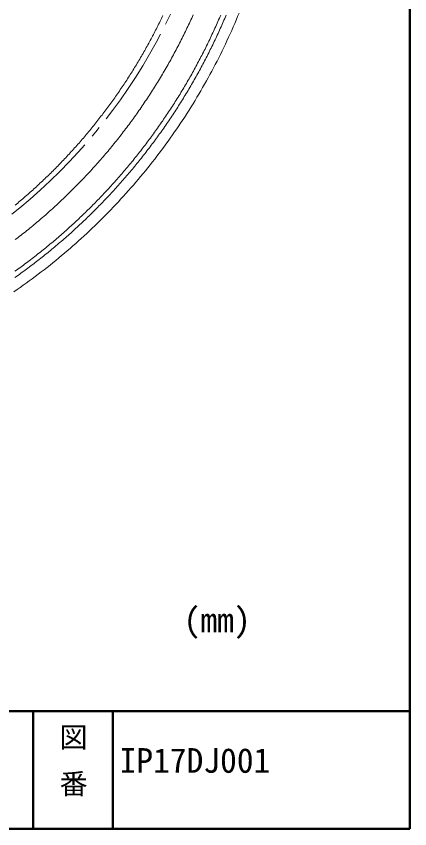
# Model space of a CAD drawing. Units: millimetres on the paper. Extents: x -139 to 144, y -93 to 96.
# Drawn here: x 109.3 to 144.4, y -93.5 to -21 of the extents above; entities that cross this region are included whole.
import ezdxf
from ezdxf.enums import TextEntityAlignment as Align

# ---------------------------------------------------------------- set-up
doc = ezdxf.new("R2010")
doc.units = ezdxf.units.MM
doc.linetypes.add('CHAIN2', pattern=[12, 9, -1, 1, -1])
for name, color, linetype, lineweight in [('0-1_外形線', 7, 'Continuous', 30), ('0-2_中心線', 7, 'CHAIN2', 13), ('0-5_枠', 7, 'Continuous', 50), ('1-5_レイヤー 1', 7, 'Continuous', 18)]:
    doc.layers.add(name, color=color, linetype=linetype, lineweight=lineweight)
doc.styles.add('ＭＳ ゴシック', font='')
doc.styles.get('ＭＳ ゴシック').set_extended_font_data('MS Gothic')

msp = doc.modelspace()

# ---------------------------------------------------------------- linework, layer by layer
at = {"layer": '0-2_中心線'}
msp.add_circle((77.822, 0.512), 50, dxfattribs=at)
at = {"layer": '0-5_枠'}
for p, q in [((144.422, -82.982), (-139.184, -82.978)), ((110.808, -82.995), (110.808, -93.466)), ((117.921, -82.995), (117.921, -93.466)), ((144.422, -93.466), (-139.184, -93.466))]:
    msp.add_line(p, q, dxfattribs=at)
msp.add_lwpolyline([(-139.184, 96.218), (144.422, 96.218), (144.422, -93.466)], dxfattribs=at)
at = {"layer": '1-5_レイヤー 1'}
for points in [[(121.942, -21.834), (122.008, -21.702), (122.074, -21.57), (122.139, -21.438), (122.203, -21.306), (122.268, -21.173), (122.332, -21.041), (122.395, -20.908)], [(123.168, -24.718), (123.249, -24.572), (123.328, -24.426), (123.407, -24.279), (123.486, -24.132), (123.564, -23.985), (123.642, -23.838), (123.72, -23.69), (123.796, -23.543), (123.873, -23.395), (123.948, -23.247), (124.024, -23.098), (124.099, -22.95), (124.173, -22.801), (124.247, -22.652), (124.32, -22.503), (124.393, -22.354), (124.465, -22.204), (124.537, -22.054), (124.608, -21.904), (124.679, -21.754), (124.75, -21.604), (124.82, -21.453), (124.889, -21.302), (124.958, -21.151), (125.026, -21), (125.094, -20.849)], [(123.811, -30.752), (123.997, -30.474), (124.182, -30.196), (124.365, -29.916), (124.546, -29.635), (124.726, -29.353), (124.904, -29.07), (125.08, -28.785), (125.255, -28.499), (125.428, -28.213), (125.599, -27.925), (125.769, -27.636), (125.937, -27.346), (126.103, -27.055), (126.268, -26.762), (126.43, -26.469), (126.591, -26.175), (126.751, -25.879), (126.909, -25.583), (127.064, -25.285), (127.219, -24.986), (127.371, -24.686), (127.522, -24.386), (127.67, -24.084), (127.817, -23.781), (127.963, -23.477), (128.106, -23.172), (128.248, -22.866), (128.388, -22.559), (128.526, -22.251), (128.662, -21.943), (128.797, -21.633), (128.929, -21.322), (129.06, -21.01), (129.189, -20.697)], [(125.638, -24.897), (125.712, -24.756), (125.786, -24.615), (125.859, -24.474), (125.931, -24.333), (126.003, -24.192), (126.075, -24.05), (126.146, -23.908), (126.217, -23.766), (126.288, -23.624), (126.358, -23.481), (126.428, -23.338), (126.497, -23.195), (126.566, -23.052), (126.635, -22.908), (126.703, -22.765), (126.77, -22.621), (126.838, -22.476), (126.905, -22.332), (126.971, -22.187), (127.037, -22.042), (127.103, -21.897), (127.168, -21.752), (127.233, -21.606), (127.297, -21.46), (127.361, -21.314), (127.425, -21.168), (127.488, -21.022), (127.55, -20.875)], [(126.037, -25.106), (126.111, -24.965), (126.185, -24.823), (126.259, -24.681), (126.332, -24.538), (126.405, -24.396), (126.477, -24.253), (126.549, -24.11), (126.621, -23.966), (126.692, -23.823), (126.763, -23.679), (126.833, -23.535), (126.903, -23.391), (126.972, -23.246), (127.041, -23.101), (127.11, -22.956), (127.178, -22.811), (127.246, -22.666), (127.314, -22.52), (127.381, -22.374), (127.447, -22.228), (127.513, -22.082), (127.579, -21.935), (127.645, -21.788), (127.709, -21.641), (127.774, -21.494), (127.838, -21.347), (127.902, -21.199), (127.965, -21.051), (128.028, -20.903)], [(127.219, -24.986), (127.371, -24.686), (127.522, -24.386), (127.67, -24.084), (127.817, -23.781), (127.963, -23.477), (128.106, -23.172), (128.248, -22.866), (128.388, -22.559), (128.526, -22.251), (128.662, -21.943), (128.797, -21.633), (128.929, -21.322), (129.06, -21.01), (129.189, -20.697)], [(119.079, -26.802), (119.159, -26.679), (119.239, -26.556), (119.319, -26.432), (119.398, -26.309), (119.477, -26.185), (119.556, -26.06), (119.634, -25.936), (119.712, -25.811), (119.79, -25.686), (119.867, -25.561), (119.944, -25.436), (120.02, -25.31), (120.096, -25.184), (120.172, -25.058), (120.247, -24.932), (120.322, -24.806), (120.397, -24.679), (120.471, -24.552), (120.545, -24.425), (120.618, -24.297), (120.691, -24.17), (120.764, -24.042), (120.836, -23.914), (120.908, -23.785), (120.98, -23.657), (121.051, -23.528), (121.122, -23.399), (121.192, -23.27), (121.262, -23.14), (121.332, -23.011), (121.401, -22.881), (121.47, -22.751), (121.539, -22.62), (121.607, -22.49), (121.675, -22.359), (121.742, -22.228), (121.809, -22.097), (121.876, -21.966), (121.942, -21.834)], [(119.662, -30.23), (119.761, -30.093), (119.86, -29.956), (119.958, -29.82), (120.055, -29.682), (120.152, -29.545), (120.249, -29.407), (120.345, -29.269), (120.441, -29.131), (120.536, -28.992), (120.631, -28.853), (120.725, -28.714), (120.819, -28.575), (120.912, -28.435), (121.005, -28.295), (121.097, -28.155), (121.189, -28.015), (121.281, -27.874), (121.372, -27.733), (121.462, -27.592), (121.552, -27.451), (121.641, -27.309), (121.73, -27.167), (121.819, -27.025), (121.907, -26.883), (121.994, -26.74), (122.081, -26.597), (122.168, -26.454), (122.254, -26.311), (122.339, -26.167), (122.424, -26.023), (122.509, -25.879), (122.593, -25.735), (122.677, -25.59), (122.76, -25.446), (122.843, -25.301), (122.925, -25.155), (123.006, -25.01), (123.088, -24.864), (123.168, -24.718)], [(119.972, -35.791), (120.188, -35.537), (120.402, -35.282), (120.615, -35.026), (120.826, -34.768), (121.036, -34.509), (121.244, -34.249), (121.451, -33.987), (121.657, -33.724), (121.86, -33.46), (122.062, -33.195), (122.263, -32.928), (122.462, -32.661), (122.659, -32.392), (122.855, -32.121), (123.05, -31.85), (123.242, -31.577), (123.433, -31.303), (123.623, -31.028), (123.811, -30.752), (123.997, -30.474), (124.182, -30.196), (124.365, -29.916), (124.546, -29.635), (124.726, -29.353), (124.904, -29.07), (125.08, -28.785), (125.255, -28.499), (125.428, -28.213), (125.599, -27.925), (125.769, -27.636), (125.937, -27.346), (126.103, -27.055), (126.268, -26.762), (126.43, -26.469), (126.591, -26.175), (126.751, -25.879), (126.909, -25.583), (127.064, -25.285), (127.219, -24.986)], [(122.456, -30.179), (122.545, -30.049), (122.633, -29.918), (122.721, -29.787), (122.809, -29.656), (122.896, -29.524), (122.983, -29.392), (123.07, -29.26), (123.156, -29.128), (123.242, -28.995), (123.327, -28.862), (123.413, -28.729), (123.497, -28.596), (123.582, -28.462), (123.666, -28.328), (123.749, -28.194), (123.832, -28.059), (123.915, -27.925), (123.998, -27.79), (124.08, -27.654), (124.161, -27.519), (124.242, -27.383), (124.323, -27.247), (124.404, -27.111), (124.484, -26.974), (124.564, -26.837), (124.643, -26.7), (124.722, -26.563), (124.8, -26.426), (124.879, -26.288), (124.956, -26.15), (125.034, -26.012), (125.111, -25.873), (125.187, -25.734), (125.263, -25.595), (125.339, -25.456), (125.415, -25.316), (125.49, -25.177), (125.564, -25.037), (125.638, -24.897)], [(122.828, -30.433), (122.917, -30.301), (123.007, -30.169), (123.096, -30.037), (123.184, -29.905), (123.272, -29.772), (123.36, -29.639), (123.447, -29.506), (123.534, -29.373), (123.621, -29.239), (123.707, -29.105), (123.793, -28.971), (123.878, -28.836), (123.963, -28.701), (124.048, -28.566), (124.132, -28.431), (124.216, -28.295), (124.299, -28.159), (124.382, -28.023), (124.465, -27.887), (124.547, -27.75), (124.629, -27.613), (124.711, -27.476), (124.792, -27.339), (124.873, -27.201), (124.953, -27.063), (125.033, -26.925), (125.113, -26.787), (125.192, -26.648), (125.271, -26.509), (125.349, -26.37), (125.427, -26.231), (125.505, -26.091), (125.582, -25.951), (125.659, -25.811), (125.735, -25.67), (125.811, -25.53), (125.887, -25.389), (125.962, -25.248), (126.037, -25.106)], [(115.665, -31.403), (115.76, -31.29), (115.853, -31.177), (115.947, -31.063), (116.04, -30.95), (116.132, -30.835), (116.225, -30.721), (116.317, -30.607), (116.409, -30.492), (116.5, -30.377), (116.591, -30.261), (116.682, -30.145), (116.772, -30.03), (116.862, -29.913), (116.952, -29.797), (117.041, -29.68), (117.13, -29.563), (117.218, -29.446), (117.307, -29.328), (117.395, -29.211), (117.482, -29.093), (117.569, -28.974), (117.656, -28.856), (117.743, -28.737), (117.829, -28.618), (117.915, -28.499), (118, -28.379), (118.085, -28.259), (118.17, -28.139), (118.254, -28.019), (118.338, -27.898), (118.422, -27.777), (118.505, -27.656), (118.588, -27.535), (118.671, -27.414), (118.753, -27.292), (118.835, -27.17), (118.917, -27.047), (118.998, -26.925), (119.079, -26.802)], [(117.381, -33.137), (117.489, -33.009), (117.596, -32.88), (117.703, -32.751), (117.81, -32.622), (117.916, -32.492), (118.022, -32.362), (118.127, -32.232), (118.232, -32.101), (118.337, -31.97), (118.441, -31.838), (118.545, -31.706), (118.649, -31.574), (118.752, -31.441), (118.855, -31.308), (118.957, -31.174), (119.059, -31.041), (119.16, -30.906), (119.261, -30.772), (119.362, -30.637), (119.462, -30.501), (119.562, -30.366), (119.662, -30.23)], [(118.709, -35.049), (118.811, -34.93), (118.914, -34.81), (119.016, -34.69), (119.118, -34.57), (119.219, -34.45), (119.32, -34.329), (119.421, -34.208), (119.521, -34.086), (119.621, -33.964), (119.721, -33.842), (119.82, -33.72), (119.919, -33.597), (120.018, -33.475), (120.116, -33.351), (120.214, -33.228), (120.311, -33.104), (120.409, -32.98), (120.505, -32.856), (120.602, -32.731), (120.698, -32.606), (120.794, -32.481), (120.889, -32.355), (120.984, -32.23), (121.079, -32.104), (121.173, -31.977), (121.267, -31.851), (121.361, -31.724), (121.454, -31.597), (121.547, -31.469), (121.64, -31.341), (121.732, -31.213), (121.824, -31.085), (121.915, -30.956), (122.006, -30.828), (122.097, -30.698), (122.187, -30.569), (122.277, -30.439), (122.367, -30.309), (122.456, -30.179)], [(119.049, -35.343), (119.153, -35.223), (119.256, -35.102), (119.359, -34.982), (119.462, -34.86), (119.564, -34.739), (119.666, -34.617), (119.768, -34.495), (119.869, -34.372), (119.97, -34.25), (120.07, -34.127), (120.17, -34.003), (120.27, -33.88), (120.369, -33.756), (120.469, -33.631), (120.567, -33.507), (120.666, -33.382), (120.764, -33.257), (120.861, -33.132), (120.959, -33.006), (121.055, -32.88), (121.152, -32.754), (121.248, -32.627), (121.344, -32.5), (121.44, -32.373), (121.535, -32.246), (121.629, -32.118), (121.724, -31.99), (121.818, -31.862), (121.912, -31.734), (122.005, -31.605), (122.098, -31.476), (122.19, -31.346), (122.283, -31.217), (122.374, -31.087), (122.466, -30.956), (122.557, -30.826), (122.648, -30.695), (122.738, -30.564), (122.828, -30.433)], [(115.35, -40.581), (115.594, -40.355), (115.837, -40.128), (116.079, -39.899), (116.319, -39.668), (116.558, -39.436), (116.796, -39.203), (117.032, -38.968), (117.267, -38.732), (117.5, -38.494), (117.732, -38.255), (117.962, -38.015), (118.191, -37.773), (118.419, -37.53), (118.645, -37.286), (118.87, -37.04), (119.093, -36.793), (119.315, -36.544), (119.535, -36.295), (119.754, -36.043), (119.972, -35.791), (120.188, -35.537), (120.402, -35.282), (120.615, -35.026), (120.826, -34.768), (121.036, -34.509), (121.244, -34.249), (121.451, -33.987), (121.657, -33.724), (121.86, -33.46), (122.062, -33.195), (122.263, -32.928), (122.462, -32.661), (122.659, -32.392), (122.855, -32.121), (123.05, -31.85), (123.242, -31.577), (123.433, -31.303), (123.623, -31.028), (123.811, -30.752)], [(111.739, -35.587), (111.846, -35.485), (111.952, -35.383), (112.058, -35.281), (112.164, -35.179), (112.27, -35.076), (112.375, -34.972), (112.48, -34.869), (112.584, -34.765), (112.689, -34.661), (112.793, -34.557), (112.896, -34.452), (113, -34.347), (113.103, -34.242), (113.205, -34.136), (113.308, -34.03), (113.41, -33.924), (113.511, -33.818), (113.613, -33.711), (113.714, -33.604), (113.814, -33.497), (113.915, -33.389), (114.015, -33.281), (114.115, -33.173), (114.214, -33.064), (114.313, -32.956), (114.412, -32.847), (114.51, -32.737), (114.608, -32.628), (114.706, -32.518), (114.804, -32.407), (114.901, -32.297), (114.997, -32.186), (115.094, -32.075), (115.19, -31.964), (115.286, -31.852), (115.381, -31.74), (115.476, -31.628), (115.571, -31.516), (115.665, -31.403)], [(112.888, -37.829), (113.01, -37.716), (113.132, -37.603), (113.253, -37.49), (113.374, -37.376), (113.495, -37.261), (113.615, -37.147), (113.735, -37.032), (113.854, -36.916), (113.973, -36.8), (114.092, -36.684), (114.211, -36.567), (114.329, -36.45), (114.447, -36.332), (114.564, -36.214), (114.681, -36.096), (114.798, -35.977), (114.914, -35.858), (115.03, -35.739), (115.146, -35.619), (115.261, -35.498), (115.376, -35.378), (115.49, -35.256), (115.605, -35.135), (115.718, -35.013), (115.832, -34.891), (115.945, -34.768), (116.058, -34.645), (116.17, -34.521), (116.282, -34.397), (116.393, -34.273), (116.505, -34.148), (116.615, -34.023), (116.726, -33.898), (116.836, -33.772), (116.946, -33.646), (117.055, -33.519), (117.164, -33.392), (117.273, -33.265), (117.381, -33.137)], [(114.44, -39.461), (114.556, -39.354), (114.671, -39.246), (114.786, -39.139), (114.901, -39.031), (115.015, -38.922), (115.129, -38.814), (115.243, -38.705), (115.356, -38.595), (115.469, -38.486), (115.582, -38.376), (115.694, -38.265), (115.806, -38.155), (115.918, -38.044), (116.03, -37.933), (116.141, -37.821), (116.252, -37.709), (116.362, -37.597), (116.472, -37.485), (116.582, -37.372), (116.692, -37.259), (116.801, -37.145), (116.91, -37.031), (117.018, -36.917), (117.126, -36.803), (117.234, -36.688), (117.342, -36.573), (117.449, -36.458), (117.556, -36.342), (117.662, -36.226), (117.768, -36.11), (117.874, -35.993), (117.98, -35.876), (118.085, -35.759), (118.19, -35.641), (118.294, -35.524), (118.398, -35.405), (118.502, -35.287), (118.605, -35.168), (118.709, -35.049)], [(114.746, -39.792), (114.862, -39.684), (114.978, -39.575), (115.094, -39.467), (115.21, -39.358), (115.325, -39.249), (115.44, -39.139), (115.555, -39.029), (115.669, -38.919), (115.783, -38.809), (115.897, -38.698), (116.01, -38.586), (116.123, -38.475), (116.236, -38.363), (116.348, -38.251), (116.46, -38.138), (116.572, -38.026), (116.683, -37.912), (116.794, -37.799), (116.905, -37.685), (117.016, -37.571), (117.126, -37.457), (117.235, -37.342), (117.345, -37.227), (117.454, -37.112), (117.563, -36.996), (117.671, -36.88), (117.779, -36.764), (117.887, -36.647), (117.994, -36.53), (118.101, -36.413), (118.208, -36.295), (118.314, -36.177), (118.42, -36.059), (118.526, -35.941), (118.631, -35.822), (118.736, -35.703), (118.841, -35.583), (118.945, -35.463), (119.049, -35.343)], [(109.197, -37.839), (109.311, -37.744), (109.425, -37.65), (109.538, -37.555), (109.651, -37.459), (109.764, -37.364), (109.876, -37.268), (109.988, -37.171), (110.1, -37.075), (110.211, -36.978), (110.322, -36.88), (110.433, -36.783), (110.544, -36.685), (110.654, -36.587), (110.764, -36.488), (110.873, -36.389), (110.983, -36.29), (111.092, -36.19), (111.2, -36.091), (111.309, -35.991), (111.417, -35.89), (111.524, -35.789), (111.632, -35.688), (111.739, -35.587)], [(110.455, -44.596), (110.725, -44.398), (110.992, -44.199), (111.259, -43.999), (111.524, -43.796), (111.788, -43.593), (112.051, -43.387), (112.313, -43.181), (112.573, -42.972), (112.832, -42.762), (113.089, -42.551), (113.346, -42.338), (113.601, -42.124), (113.855, -41.908), (114.107, -41.691), (114.358, -41.472), (114.608, -41.251), (114.857, -41.029), (115.104, -40.806), (115.35, -40.581), (115.594, -40.355), (115.837, -40.128), (116.079, -39.899), (116.319, -39.668), (116.558, -39.436), (116.796, -39.203), (117.032, -38.968), (117.267, -38.732), (117.5, -38.494), (117.732, -38.255), (117.962, -38.015), (118.191, -37.773), (118.419, -37.53), (118.645, -37.286), (118.87, -37.04), (119.093, -36.793), (119.315, -36.544), (119.535, -36.295), (119.754, -36.043), (119.972, -35.791)], [(109.209, -40.916), (109.34, -40.815), (109.471, -40.714), (109.602, -40.613), (109.732, -40.511), (109.862, -40.409), (109.992, -40.306), (110.122, -40.203), (110.251, -40.1), (110.38, -39.996), (110.508, -39.891), (110.636, -39.787), (110.764, -39.681), (110.892, -39.576), (111.019, -39.47), (111.146, -39.363), (111.273, -39.256), (111.399, -39.149), (111.525, -39.041), (111.651, -38.933), (111.776, -38.825), (111.901, -38.716), (112.025, -38.606), (112.15, -38.496), (112.274, -38.386), (112.397, -38.276), (112.521, -38.165), (112.643, -38.053), (112.766, -37.941), (112.888, -37.829)], [(109.695, -43.367), (109.822, -43.274), (109.949, -43.18), (110.076, -43.086), (110.202, -42.991), (110.328, -42.896), (110.454, -42.801), (110.58, -42.705), (110.705, -42.609), (110.83, -42.513), (110.955, -42.416), (111.079, -42.319), (111.203, -42.222), (111.327, -42.124), (111.45, -42.026), (111.574, -41.927), (111.697, -41.829), (111.819, -41.729), (111.942, -41.63), (112.064, -41.53), (112.185, -41.43), (112.307, -41.329), (112.428, -41.228), (112.549, -41.127), (112.669, -41.025), (112.789, -40.924), (112.909, -40.821), (113.029, -40.719), (113.148, -40.616), (113.267, -40.512), (113.386, -40.409), (113.504, -40.305), (113.622, -40.2), (113.74, -40.096), (113.858, -39.991), (113.975, -39.885), (114.092, -39.78), (114.208, -39.674), (114.324, -39.567), (114.44, -39.461)], [(109.961, -43.731), (110.089, -43.637), (110.217, -43.542), (110.345, -43.447), (110.472, -43.352), (110.599, -43.256), (110.726, -43.16), (110.853, -43.063), (110.979, -42.967), (111.105, -42.869), (111.231, -42.772), (111.356, -42.674), (111.481, -42.576), (111.606, -42.477), (111.731, -42.378), (111.855, -42.279), (111.979, -42.179), (112.103, -42.079), (112.226, -41.979), (112.349, -41.878), (112.472, -41.777), (112.594, -41.676), (112.716, -41.574), (112.838, -41.472), (112.96, -41.369), (113.081, -41.267), (113.202, -41.164), (113.322, -41.06), (113.443, -40.956), (113.563, -40.852), (113.682, -40.748), (113.802, -40.643), (113.921, -40.537), (114.04, -40.432), (114.158, -40.326), (114.276, -40.22), (114.394, -40.113), (114.512, -40.006), (114.629, -39.899), (114.746, -39.792)], [(109.092, -45.559), (109.367, -45.37), (109.641, -45.178), (109.914, -44.986), (110.185, -44.791), (110.455, -44.596), (110.725, -44.398), (110.992, -44.199), (111.259, -43.999), (111.524, -43.796), (111.788, -43.593), (112.051, -43.387), (112.313, -43.181), (112.573, -42.972), (112.832, -42.762), (113.089, -42.551), (113.346, -42.338), (113.601, -42.124), (113.855, -41.908), (114.107, -41.691), (114.358, -41.472), (114.608, -41.251), (114.857, -41.029), (115.104, -40.806), (115.35, -40.581)], [(109.183, -43.738), (109.311, -43.646), (109.439, -43.553), (109.567, -43.461), (109.695, -43.367)], [(109.185, -44.289), (109.315, -44.197), (109.444, -44.104), (109.574, -44.012), (109.703, -43.918), (109.832, -43.825), (109.961, -43.731)], [(109.092, -45.559), (109.367, -45.37), (109.641, -45.178), (109.914, -44.986), (110.185, -44.791), (110.455, -44.596)]]:
    msp.add_lwpolyline(points, dxfattribs=at)

# ---------------------------------------------------------------- texts
at = {"layer": '0-1_外形線', "style": 'ＭＳ ゴシック'}
msp.add_text('IP17DJ001', height=2.199, dxfattribs=at).set_placement((118.516, -89.133), align=Align.BOTTOM_LEFT)
at = {"layer": '0-5_枠', "style": 'ＭＳ ゴシック'}
for s, height, p in [('(mm)', 2.199, (124.236, -76.601)), ('図', 1.833, (113.166, -86.759)), ('番', 1.833, (113.166, -90.925))]:
    msp.add_text(s, height=height, dxfattribs=at).set_placement(p, align=Align.BOTTOM_LEFT)

doc.saveas('drawing.dxf')
